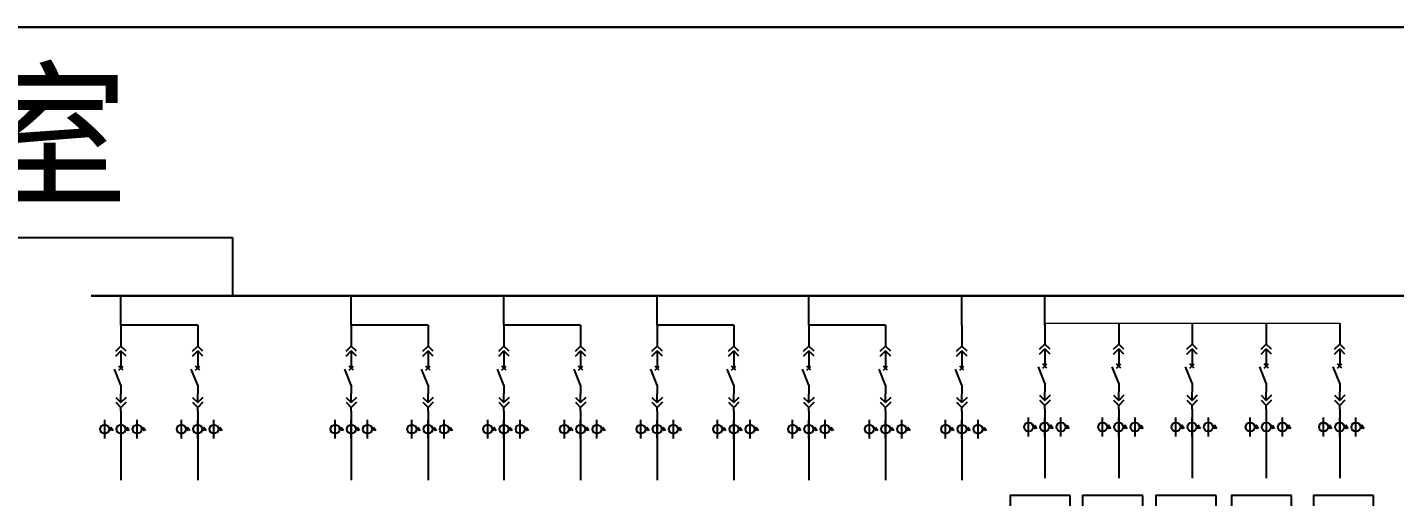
# Model space of a CAD drawing. Header units: millimetres. Extents: x -3460 to -460, y 6070 to 9130.
# Drawn here: x -1302.9 to -1184.5, y 7240.8 to 7281.5 of the extents above; entities that cross this region are included whole.
import ezdxf

# ---------------------------------------------------------------- set-up
doc = ezdxf.new("R2010")
doc.units = ezdxf.units.MM
doc.header["$LTSCALE"] = 1000
doc.header["$MEASUREMENT"] = 0
doc.styles.get("Standard").update_dxf_attribs({"font": 'arial.ttf'})

# ---------------------------------------------------------------- blocks, each defined once
blk = doc.blocks.new('DYDQAA05')
at = {"color": 0}
blk.add_lwpolyline([(0, 0), (0, -7)], dxfattribs=at)
blk = doc.blocks.new('DYDQAA03')
at = {"color": 0}
for points in [[(0, 0), (0, -1.5)], [(-2.12, -3.62), (0, -1.5)], [(-2.12, -5.62), (0, -3.5)], [(2.12, -3.62), (0, -1.5)], [(2.12, -5.62), (0, -3.5)], [(0, -3.5), (0, -7)]]:
    blk.add_lwpolyline(points, dxfattribs=at)
blk = doc.blocks.new('DYDQAA09')
at = {"color": 0}
blk.add_lwpolyline([(0, 0), (0, -3.5)], dxfattribs=at)
blk.add_lwpolyline([(0, 0), (0, -3.5)], dxfattribs=at)
blk.add_lwpolyline([(0, 0), (0, -3.5)], dxfattribs=at)
blk.add_lwpolyline([(0, 0), (0, -3.5)], dxfattribs=at)
blk.add_lwpolyline([(0, 0), (0, -3.5)], dxfattribs=at)
blk.add_lwpolyline([(0, 0), (0, -3.5)], dxfattribs=at)
blk.add_lwpolyline([(0, 0), (0, -3.5)], dxfattribs=at)
blk.add_lwpolyline([(0, 0), (0, -3.5)], dxfattribs=at)
blk.add_lwpolyline([(0, 0), (0, -3.5)], dxfattribs=at)
blk = doc.blocks.new('DYDQ0201')
at = {"color": 0}
for points in [[(0.86, -0.86), (-0.86, 0.86)], [(-0.86, -0.86), (0.86, 0.86)], [(0, -7), (-2.61, -0.37)]]:
    blk.add_lwpolyline(points, dxfattribs=at)
blk = doc.blocks.new('DYDQAA04')
at = {"color": 0}
for points in [[(0, -3.5), (0, 0)], [(-2.12, -1.38), (0, -3.5)], [(-2.12, -3.38), (0, -5.5)], [(2.12, -1.38), (0, -3.5)], [(2.12, -3.38), (0, -5.5)], [(0, -7), (0, -5.5)]]:
    blk.add_lwpolyline(points, dxfattribs=at)
blk = doc.blocks.new('A$C03DD39B5')
for p, q in [((417, 475), (283, 392)), ((417, 422), (283, 339)), ((350, 333), (350, 467))]:
    blk.add_line(p, q)
blk.add_lwpolyline([(700, 167), (0, 167)])
blk.add_circle((350, 167), 167)

msp = doc.modelspace()

# ---------------------------------------------------------------- linework, layer by layer
at = {"color": 1, "lineweight": 25}
for p, q in [((-1323.81, 7263.26, 20769.03), (-1285.16, 7263.26, 20769.03)), ((-1285.16, 7263.26, 20769.03), (-1285.16, 7258.19, -786.45))]:
    msp.add_line(p, q, dxfattribs=at)
at = {"color": 1, "lineweight": 30}
msp.add_line((-1297.38, 7258.19, -786.45), (-1175.02, 7258.19, -786.45), dxfattribs=at)
for p, q in [((-1294.8, 7255.66, 17593.51), (-1294.8, 7258.24, 18976.79)), ((-1274.86, 7255.66, 17593.51), (-1274.86, 7258.24, 18976.79)), ((-1261.65, 7255.66, 17593.51), (-1261.65, 7258.24, 18976.79)), ((-1248.38, 7255.66, 17593.51), (-1248.38, 7258.24, 18976.79)), ((-1235.25, 7255.66, 17593.51), (-1235.25, 7258.24, 18976.79)), ((-1222, 7255.66, 17593.51), (-1222, 7258.24, 18976.79)), ((-1214.83, 7255.66, 19542.12), (-1214.83, 7258.24, 20925.4)), ((-1288.16, 7255.66, 17593.51), (-1294.8, 7255.66, 17593.51)), ((-1268.22, 7255.66, 17593.51), (-1274.86, 7255.66, 17593.51)), ((-1255.01, 7255.66, 17593.51), (-1261.65, 7255.66, 17593.51)), ((-1241.75, 7255.66, 17593.51), (-1248.38, 7255.66, 17593.51)), ((-1228.61, 7255.66, 17593.51), (-1235.25, 7255.66, 17593.51)), ((-1294.8, 7247.42, 19794.72), (-1294.8, 7245.78, 19794.72)), ((-1288.16, 7247.42, 19794.72), (-1288.16, 7245.78, 19794.72)), ((-1274.86, 7247.42, 19794.72), (-1274.86, 7245.78, 19794.72)), ((-1268.22, 7247.42, 19794.72), (-1268.22, 7245.78, 19794.72)), ((-1261.65, 7247.42, 19794.72), (-1261.65, 7245.78, 19794.72)), ((-1255.01, 7247.42, 19794.72), (-1255.01, 7245.78, 19794.72)), ((-1248.38, 7247.42, 19794.72), (-1248.38, 7245.78, 19794.72)), ((-1241.75, 7247.42, 19794.72), (-1241.75, 7245.78, 19794.72)), ((-1235.25, 7247.42, 19794.72), (-1235.25, 7245.78, 19794.72)), ((-1228.61, 7247.42, 19794.72), (-1228.61, 7245.78, 19794.72)), ((-1222, 7247.42, 19794.72), (-1222, 7245.78, 19794.72)), ((-1214.82, 7247.6, 21743.34), (-1214.82, 7245.96, 21743.34)), ((-1208.42, 7247.6, 21743.34), (-1208.42, 7245.96, 21743.34)), ((-1202.07, 7247.6, 21743.34), (-1202.07, 7245.96, 21743.34)), ((-1195.64, 7247.6, 21743.34), (-1195.64, 7245.96, 21743.34)), ((-1189.29, 7247.6, 21743.34), (-1189.29, 7245.96, 21743.34)), ((-1214.82, 7245.96, 21743.34), (-1214.82, 7242.4, 21743.34)), ((-1208.42, 7245.96, 21743.34), (-1208.42, 7242.4, 21743.34)), ((-1202.07, 7245.96, 21743.34), (-1202.07, 7242.4, 21743.34)), ((-1195.64, 7245.96, 21743.34), (-1195.64, 7242.4, 21743.34)), ((-1189.29, 7245.96, 21743.34), (-1189.29, 7242.4, 21743.34)), ((-1294.8, 7245.78, 19794.72), (-1294.8, 7242.22, 19794.72)), ((-1288.16, 7245.78, 19794.72), (-1288.16, 7242.22, 19794.72)), ((-1274.86, 7245.78, 19794.72), (-1274.86, 7242.22, 19794.72)), ((-1268.22, 7245.78, 19794.72), (-1268.22, 7242.22, 19794.72)), ((-1261.65, 7245.78, 19794.72), (-1261.65, 7242.22, 19794.72)), ((-1255.01, 7245.78, 19794.72), (-1255.01, 7242.22, 19794.72)), ((-1248.38, 7245.78, 19794.72), (-1248.38, 7242.22, 19794.72)), ((-1241.75, 7245.78, 19794.72), (-1241.75, 7242.22, 19794.72)), ((-1235.25, 7245.78, 19794.72), (-1235.25, 7242.22, 19794.72)), ((-1228.61, 7245.78, 19794.72), (-1228.61, 7242.22, 19794.72)), ((-1222, 7245.78, 19794.72), (-1222, 7242.22, 19794.72))]:
    msp.add_line(p, q)
at = {"lineweight": 20}
msp.add_line((-1214.82, 7255.84, 19542.12), (-1189.29, 7255.84, 19542.12), dxfattribs=at)
at = {"color": 1, "lineweight": 30, "ltscale": 0.002916}
msp.add_lwpolyline([(-1472.37, 7281.47), (-1121.01, 7281.47), (-1121.01, 6960.48), (-1472.37, 6960.48)], close=True, dxfattribs=at)
at = {"elevation": 21899.71}
for points in [[(-1212.61, 7240.91), (-1217.82, 7240.91), (-1217.82, 7233.96), (-1212.61, 7233.96)], [(-1206.34, 7240.91), (-1211.55, 7240.91), (-1211.55, 7233.96), (-1206.34, 7233.96)], [(-1199.99, 7240.91), (-1205.2, 7240.91), (-1205.2, 7233.96), (-1199.99, 7233.96)], [(-1193.46, 7240.91), (-1198.67, 7240.91), (-1198.67, 7233.96), (-1193.46, 7233.96)], [(-1186.35, 7240.91), (-1191.56, 7240.91), (-1191.56, 7233.96), (-1186.35, 7233.96)]]:
    msp.add_lwpolyline(points, close=True, dxfattribs=at)

# ---------------------------------------------------------------- block references
at = {"xscale": 0.2128954749704126, "yscale": 0.2128954749704126, "zscale": 0.2128954749704126}
for name, p in [('DYDQAA05', (-1294.8, 7255.66, 17593.51)), ('DYDQAA05', (-1288.16, 7255.66, 17593.51)), ('DYDQAA05', (-1274.86, 7255.66, 17593.51)), ('DYDQAA05', (-1268.22, 7255.66, 17593.51)), ('DYDQAA05', (-1261.65, 7255.66, 17593.51)), ('DYDQAA05', (-1255.01, 7255.66, 17593.51)), ('DYDQAA05', (-1248.38, 7255.66, 17593.51)), ('DYDQAA05', (-1241.75, 7255.66, 17593.51)), ('DYDQAA05', (-1235.25, 7255.66, 17593.51)), ('DYDQAA05', (-1228.61, 7255.66, 17593.51)), ('DYDQAA05', (-1228.61, 7255.66, 17593.51)), ('DYDQAA05', (-1222, 7255.66, 17593.51)), ('DYDQAA05', (-1214.82, 7255.84, 19542.12)), ('DYDQAA05', (-1208.42, 7255.84, 19542.12)), ('DYDQAA05', (-1202.07, 7255.84, 19542.12)), ('DYDQAA05', (-1195.64, 7255.84, 19542.12)), ('DYDQAA05', (-1189.29, 7255.84, 19542.12)), ('DYDQAA03', (-1214.82, 7254.35, 19542.12)), ('DYDQAA03', (-1208.42, 7254.35, 19542.12)), ('DYDQAA03', (-1202.07, 7254.35, 19542.12)), ('DYDQAA03', (-1195.64, 7254.35, 19542.12)), ('DYDQAA03', (-1189.29, 7254.35, 19542.12)), ('DYDQAA03', (-1294.8, 7254.17, 17593.51)), ('DYDQAA03', (-1288.16, 7254.17, 17593.51)), ('DYDQAA03', (-1274.86, 7254.17, 17593.51)), ('DYDQAA03', (-1268.22, 7254.17, 17593.51)), ('DYDQAA03', (-1261.65, 7254.17, 17593.51)), ('DYDQAA03', (-1255.01, 7254.17, 17593.51)), ('DYDQAA03', (-1248.38, 7254.17, 17593.51)), ('DYDQAA03', (-1241.75, 7254.17, 17593.51)), ('DYDQAA03', (-1235.25, 7254.17, 17593.51)), ('DYDQAA03', (-1228.61, 7254.17, 17593.51)), ('DYDQAA03', (-1222, 7254.17, 17593.51)), ('DYDQ0201', (-1294.8, 7251.94, 17593.51)), ('DYDQAA09', (-1294.8, 7252.68, 17593.51)), ('DYDQ0201', (-1288.16, 7251.94, 17593.51)), ('DYDQAA09', (-1288.16, 7252.68, 17593.51)), ('DYDQ0201', (-1274.86, 7251.94, 17593.51)), ('DYDQAA09', (-1274.86, 7252.68, 17593.51)), ('DYDQ0201', (-1268.22, 7251.94, 17593.51)), ('DYDQAA09', (-1268.22, 7252.68, 17593.51)), ('DYDQ0201', (-1261.65, 7251.94, 17593.51)), ('DYDQAA09', (-1261.65, 7252.68, 17593.51)), ('DYDQ0201', (-1255.01, 7251.94, 17593.51)), ('DYDQAA09', (-1255.01, 7252.68, 17593.51)), ('DYDQ0201', (-1248.38, 7251.94, 17593.51)), ('DYDQAA09', (-1248.38, 7252.68, 17593.51)), ('DYDQ0201', (-1241.75, 7251.94, 17593.51)), ('DYDQAA09', (-1241.75, 7252.68, 17593.51)), ('DYDQ0201', (-1235.25, 7251.94, 17593.51)), ('DYDQAA09', (-1235.25, 7252.68, 17593.51)), ('DYDQ0201', (-1228.61, 7251.94, 17593.51)), ('DYDQAA09', (-1228.61, 7252.68, 17593.51)), ('DYDQ0201', (-1222, 7251.94, 17593.51)), ('DYDQAA09', (-1222, 7252.68, 17593.51)), ('DYDQ0201', (-1214.82, 7252.12, 19542.12)), ('DYDQAA09', (-1214.82, 7252.86, 19542.12)), ('DYDQ0201', (-1208.42, 7252.12, 19542.12)), ('DYDQAA09', (-1208.42, 7252.86, 19542.12)), ('DYDQ0201', (-1202.07, 7252.12, 19542.12)), ('DYDQAA09', (-1202.07, 7252.86, 19542.12)), ('DYDQ0201', (-1195.64, 7252.12, 19542.12)), ('DYDQAA09', (-1195.64, 7252.86, 19542.12)), ('DYDQ0201', (-1189.29, 7252.12, 19542.12)), ('DYDQAA09', (-1189.29, 7252.86, 19542.12)), ('DYDQAA04', (-1294.8, 7249.7, 17593.51)), ('DYDQAA09', (-1294.8, 7250.45, 17593.51)), ('DYDQAA04', (-1288.16, 7249.7, 17593.51)), ('DYDQAA09', (-1288.16, 7250.45, 17593.51)), ('DYDQAA04', (-1274.86, 7249.7, 17593.51)), ('DYDQAA09', (-1274.86, 7250.45, 17593.51)), ('DYDQAA04', (-1268.22, 7249.7, 17593.51)), ('DYDQAA09', (-1268.22, 7250.45, 17593.51)), ('DYDQAA04', (-1261.65, 7249.7, 17593.51)), ('DYDQAA09', (-1261.65, 7250.45, 17593.51)), ('DYDQAA04', (-1255.01, 7249.7, 17593.51)), ('DYDQAA09', (-1255.01, 7250.45, 17593.51)), ('DYDQAA04', (-1248.38, 7249.7, 17593.51)), ('DYDQAA09', (-1248.38, 7250.45, 17593.51)), ('DYDQAA04', (-1241.75, 7249.7, 17593.51)), ('DYDQAA09', (-1241.75, 7250.45, 17593.51)), ('DYDQAA04', (-1235.25, 7249.7, 17593.51)), ('DYDQAA09', (-1235.25, 7250.45, 17593.51)), ('DYDQAA04', (-1228.61, 7249.7, 17593.51)), ('DYDQAA09', (-1228.61, 7250.45, 17593.51)), ('DYDQAA04', (-1222, 7249.7, 17593.51)), ('DYDQAA09', (-1222, 7250.45, 17593.51)), ('DYDQAA04', (-1214.82, 7249.88, 19542.12)), ('DYDQAA09', (-1214.82, 7250.63, 19542.12)), ('DYDQAA04', (-1208.42, 7249.88, 19542.12)), ('DYDQAA09', (-1208.42, 7250.63, 19542.12)), ('DYDQAA04', (-1202.07, 7249.88, 19542.12)), ('DYDQAA09', (-1202.07, 7250.63, 19542.12)), ('DYDQAA04', (-1195.64, 7249.88, 19542.12)), ('DYDQAA09', (-1195.64, 7250.63, 19542.12)), ('DYDQAA04', (-1189.29, 7249.88, 19542.12)), ('DYDQAA09', (-1189.29, 7250.63, 19542.12)), ('DYDQAA09', (-1214.82, 7248.39, 19542.12)), ('DYDQAA09', (-1208.42, 7248.39, 19542.12)), ('DYDQAA09', (-1202.07, 7248.39, 19542.12)), ('DYDQAA09', (-1195.64, 7248.39, 19542.12)), ('DYDQAA09', (-1189.29, 7248.39, 19542.12)), ('DYDQAA09', (-1294.8, 7248.21, 17593.51)), ('DYDQAA09', (-1288.16, 7248.21, 17593.51)), ('DYDQAA09', (-1274.86, 7248.21, 17593.51)), ('DYDQAA09', (-1268.22, 7248.21, 17593.51)), ('DYDQAA09', (-1261.65, 7248.21, 17593.51)), ('DYDQAA09', (-1255.01, 7248.21, 17593.51)), ('DYDQAA09', (-1248.38, 7248.21, 17593.51)), ('DYDQAA09', (-1241.75, 7248.21, 17593.51)), ('DYDQAA09', (-1235.25, 7248.21, 17593.51)), ('DYDQAA09', (-1228.61, 7248.21, 17593.51)), ('DYDQAA09', (-1222, 7248.21, 17593.51))]:
    msp.add_blockref(name, p, dxfattribs=at)
at = {"linetype": 'Continuous', "xscale": 0.002338875, "yscale": 0.002338875, "zscale": 0.002338875, "rotation": 270}
for p in [(-1296.6, 7247.47, 19794.72), (-1295.19, 7247.47, 19794.72), (-1293.79, 7247.47, 19794.72), (-1289.96, 7247.47, 19794.72), (-1288.55, 7247.47, 19794.72), (-1287.15, 7247.47, 19794.72), (-1276.65, 7247.47, 19794.72), (-1275.25, 7247.47, 19794.72), (-1273.85, 7247.47, 19794.72), (-1270.01, 7247.47, 19794.72), (-1268.61, 7247.47, 19794.72), (-1267.21, 7247.47, 19794.72), (-1263.44, 7247.47, 19794.72), (-1262.04, 7247.47, 19794.72), (-1260.63, 7247.47, 19794.72), (-1256.8, 7247.47, 19794.72), (-1255.4, 7247.47, 19794.72), (-1253.99, 7247.47, 19794.72), (-1250.18, 7247.47, 19794.72), (-1248.77, 7247.47, 19794.72), (-1247.37, 7247.47, 19794.72), (-1243.54, 7247.47, 19794.72), (-1242.13, 7247.47, 19794.72), (-1240.73, 7247.47, 19794.72), (-1237.04, 7247.47, 19794.72), (-1235.64, 7247.47, 19794.72), (-1234.23, 7247.47, 19794.72), (-1230.4, 7247.47, 19794.72), (-1229, 7247.47, 19794.72), (-1227.6, 7247.47, 19794.72), (-1223.8, 7247.47, 19794.72), (-1222.39, 7247.47, 19794.72), (-1220.99, 7247.47, 19794.72), (-1216.61, 7247.65, 21743.34), (-1215.21, 7247.65, 21743.34), (-1213.81, 7247.65, 21743.34), (-1210.21, 7247.65, 21743.34), (-1208.81, 7247.65, 21743.34), (-1207.4, 7247.65, 21743.34), (-1203.86, 7247.65, 21743.34), (-1202.46, 7247.65, 21743.34), (-1201.05, 7247.65, 21743.34), (-1197.43, 7247.65, 21743.34), (-1196.03, 7247.65, 21743.34), (-1194.63, 7247.65, 21743.34), (-1191.08, 7247.65, 21743.34), (-1189.68, 7247.65, 21743.34), (-1188.28, 7247.65, 21743.34)]:
    msp.add_blockref('A$C03DD39B5', p, dxfattribs=at)

# ---------------------------------------------------------------- texts
at = {"color": 0, "insert": (-1359.92, 7277.09, 40940.2), "char_height": 10, "attachment_point": 1}
msp.add_mtext('3B2{\\fSimSun|b0|i0|c134|p2;配电室}', dxfattribs=at)

doc.saveas('drawing.dxf')
